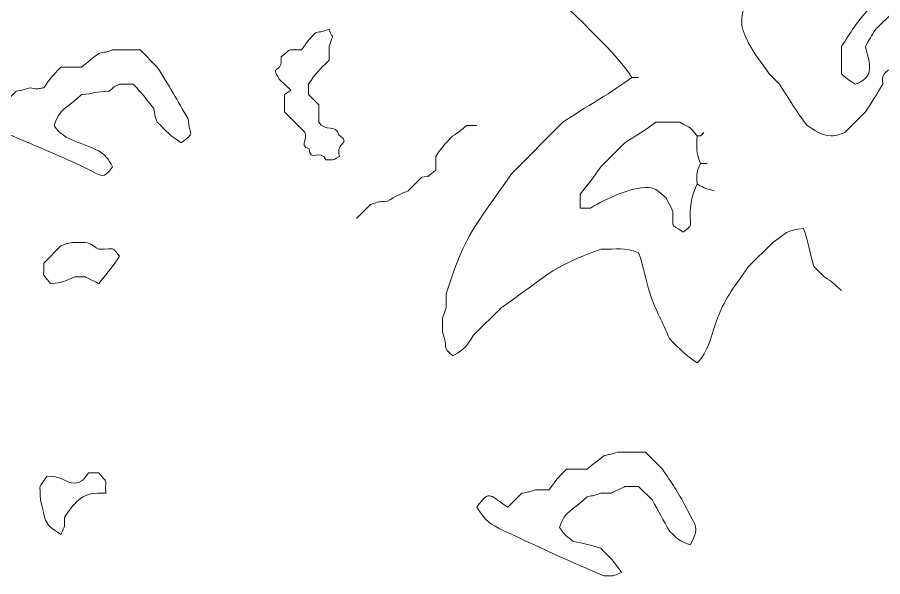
# Model space of a CAD drawing. Header units: centimetres. Extents: x -40.3 to 39, y -29.8 to 28.8.
# Drawn here: x 17.355 to 21.619, y -20.134 to -17.376 of the extents above; entities that cross this region are included whole.
import ezdxf

# ---------------------------------------------------------------- set-up
doc = ezdxf.new("R2010")
doc.units = ezdxf.units.CM
doc.header["$MEASUREMENT"] = 0
doc.layers.add('layer 1', color=7, linetype='Continuous')

msp = doc.modelspace()

# ---------------------------------------------------------------- linework, layer by layer
at = {"layer": 'layer 1', "color": 225, "lineweight": 0}
for points, knots in [([(20.41581, -17.67282), (20.41581, -17.67282), (20.38194, -17.6728), (20.38194, -17.6728), (20.38194, -17.6728), (20.29676, -17.53362), (20.00605, -17.27998), (19.87372, -17.14764), (19.87372, -17.14764), (19.87172, -17.14663), (19.82579, -17.11558), (19.8229, -17.11377), (19.8229, -17.11377), (19.8229, -17.11377), (19.75514, -17.04598), (19.75514, -17.04598), (19.75514, -17.04598), (19.71386, -17.01838), (19.71013, -17.01484), (19.67045, -16.97826), (19.67045, -16.97826), (19.64264, -16.96686), (19.61364, -16.95557), (19.58574, -16.94437), (19.58574, -16.94437), (19.58574, -16.94437), (19.53492, -16.94437), (19.53492, -16.94437), (19.53492, -16.94437), (19.53392, -16.94477), (19.48695, -16.96027), (19.48411, -16.96129), (19.48411, -16.96129), (19.48411, -16.96129), (19.39942, -16.96131), (19.39942, -16.96131), (19.39942, -16.96131), (19.39942, -16.96131), (19.36555, -16.96131), (19.36555, -16.96131), (19.36555, -16.96131), (19.31123, -16.96129), (19.28628, -16.92983), (19.24694, -16.89355), (19.24694, -16.89355), (19.24694, -16.89355), (19.24694, -16.72415), (19.24694, -16.72415), (19.24694, -16.72415), (19.29345, -16.58075), (19.30047, -16.48347), (19.36958, -16.33447), (19.36958, -16.33447), (19.43002, -16.20417), (19.51578, -16.05336), (19.56884, -15.92789), (19.56884, -15.92789), (19.61511, -15.87776), (19.63767, -15.84324), (19.6874, -15.79238), (19.6874, -15.79238), (19.67109, -15.75254), (19.6668, -15.73166), (19.65355, -15.69075), (19.65355, -15.69075), (19.65355, -15.69075), (19.65355, -15.63993), (19.65355, -15.63993), (19.65355, -15.63993), (19.65314, -15.63893), (19.63763, -15.59195), (19.6366, -15.58911), (19.6366, -15.58911), (19.6366, -15.58911), (19.6366, -15.53828), (19.6366, -15.53828), (19.6366, -15.53828), (19.6366, -15.48099), (19.64883, -15.4811), (19.65355, -15.41969), (19.65355, -15.41969), (19.6709, -15.3903), (19.68682, -15.36429), (19.70437, -15.33498), (19.70437, -15.33498), (19.75158, -15.29138), (19.82769, -15.23335), (19.89071, -15.23335), (19.89071, -15.23335), (19.89071, -15.23335), (20.04318, -15.23335), (20.04318, -15.23335), (20.04318, -15.23335), (20.10677, -15.23333), (20.15929, -15.25937), (20.2126, -15.28417), (20.2126, -15.28417), (20.45436, -15.08809), (20.57424, -15.09908), (20.83942, -15.01311), (20.83942, -15.01311), (20.83942, -15.01311), (20.90717, -15.01309), (20.90717, -15.01309), (20.90717, -15.01309), (20.90717, -15.01309), (21.07659, -15.01309), (21.07659, -15.01309), (21.07659, -15.01309), (21.14397, -15.01311), (21.23634, -15.05663), (21.29682, -15.08088), (21.29682, -15.08088), (21.29682, -15.08088), (21.38151, -15.16554), (21.38151, -15.16554), (21.38151, -15.16554), (21.36653, -15.2072), (21.37206, -15.19461), (21.36457, -15.23331), (21.36457, -15.23331), (21.36497, -15.23431), (21.38049, -15.28129), (21.38151, -15.28412), (21.38151, -15.28412), (21.38151, -15.28412), (21.38151, -15.4366), (21.38151, -15.4366), (21.38151, -15.4366), (21.41114, -15.52227), (21.37808, -15.48993), (21.44928, -15.53825)], [0, 0, 0, 0, 0.0294118, 0.0294118, 0.0294118, 0.0294118, 0.0588235, 0.0588235, 0.0588235, 0.0588235, 0.0882353, 0.0882353, 0.0882353, 0.0882353, 0.1176471, 0.1176471, 0.1176471, 0.1176471, 0.1470588, 0.1470588, 0.1470588, 0.1470588, 0.1764706, 0.1764706, 0.1764706, 0.1764706, 0.2058824, 0.2058824, 0.2058824, 0.2058824, 0.2352941, 0.2352941, 0.2352941, 0.2352941, 0.2647059, 0.2647059, 0.2647059, 0.2647059, 0.2941176, 0.2941176, 0.2941176, 0.2941176, 0.3235294, 0.3235294, 0.3235294, 0.3235294, 0.3529412, 0.3529412, 0.3529412, 0.3529412, 0.3823529, 0.3823529, 0.3823529, 0.3823529, 0.4117647, 0.4117647, 0.4117647, 0.4117647, 0.4411765, 0.4411765, 0.4411765, 0.4411765, 0.4705882, 0.4705882, 0.4705882, 0.4705882, 0.5, 0.5, 0.5, 0.5, 0.5294118, 0.5294118, 0.5294118, 0.5294118, 0.5588235, 0.5588235, 0.5588235, 0.5588235, 0.5882353, 0.5882353, 0.5882353, 0.5882353, 0.6176471, 0.6176471, 0.6176471, 0.6176471, 0.6470588, 0.6470588, 0.6470588, 0.6470588, 0.6764706, 0.6764706, 0.6764706, 0.6764706, 0.7058824, 0.7058824, 0.7058824, 0.7058824, 0.7352941, 0.7352941, 0.7352941, 0.7352941, 0.7647059, 0.7647059, 0.7647059, 0.7647059, 0.7941176, 0.7941176, 0.7941176, 0.7941176, 0.8235294, 0.8235294, 0.8235294, 0.8235294, 0.8529412, 0.8529412, 0.8529412, 0.8529412, 0.8823529, 0.8823529, 0.8823529, 0.8823529, 0.9117647, 0.9117647, 0.9117647, 0.9117647, 0.9411765, 0.9411765, 0.9411765, 0.9411765, 1, 1, 1, 1]), ([(21.40636, -17.18857), (21.42283, -17.13882), (21.42823, -17.15037), (21.43235, -17.09682), (21.43235, -17.09682), (21.34976, -17.06476), (21.3463, -17.08491), (21.26293, -17.11377), (21.26293, -17.11377), (21.22774, -17.07855), (21.23226, -17.09133), (21.21211, -17.07987), (21.21211, -17.07987), (21.21211, -17.07987), (21.14437, -17.07989), (21.14437, -17.07989), (21.14437, -17.07989), (21.11392, -17.10397), (21.10758, -17.11001), (21.07661, -17.13069), (21.07661, -17.13069), (21.07661, -17.13069), (20.99192, -17.2154), (20.99192, -17.2154), (20.99192, -17.2154), (20.97137, -17.24744), (20.96584, -17.25247), (20.9411, -17.28316), (20.9411, -17.28316), (20.93639, -17.34457), (20.92416, -17.34446), (20.92416, -17.40175), (20.92416, -17.40175), (20.92416, -17.44223), (20.94266, -17.47038), (20.95801, -17.50338), (20.95801, -17.50338), (20.99019, -17.56353), (21.02171, -17.59964), (21.05966, -17.65585), (21.05966, -17.65585), (21.05966, -17.65585), (21.11048, -17.70665), (21.11048, -17.70665), (21.11048, -17.70665), (21.15349, -17.77241), (21.19801, -17.84911), (21.24603, -17.90996), (21.24603, -17.90996), (21.28396, -17.93267), (21.31706, -17.96076), (21.36461, -17.96078), (21.36461, -17.96078), (21.39411, -17.96078), (21.4071, -17.9522), (21.43237, -17.94383), (21.43237, -17.94383), (21.43237, -17.94383), (21.53401, -17.8422), (21.53401, -17.8422), (21.53401, -17.8422), (21.56466, -17.79531), (21.59038, -17.75397), (21.6187, -17.70663), (21.6187, -17.70663), (21.61163, -17.65451), (21.62896, -17.64902), (21.66939, -17.62194), (21.66939, -17.62194), (21.70558, -17.5317), (21.75258, -17.44859), (21.77102, -17.35091), (21.77102, -17.35091), (21.70219, -17.32568), (21.74535, -17.32628), (21.66939, -17.35089), (21.66939, -17.35089), (21.66939, -17.35089), (21.5847, -17.43562), (21.5847, -17.43562), (21.5847, -17.43562), (21.56423, -17.46622), (21.55078, -17.48872), (21.53388, -17.52031), (21.53388, -17.52031), (21.56587, -17.63908), (21.56677, -17.67259), (21.48317, -17.70663), (21.48317, -17.70663), (21.45111, -17.68614), (21.44612, -17.68057), (21.41543, -17.65583), (21.41543, -17.65583), (21.41543, -17.65583), (21.41543, -17.52031), (21.41543, -17.52031), (21.41543, -17.52031), (21.45969, -17.45265), (21.49309, -17.39662), (21.55098, -17.33396), (21.55098, -17.33396), (21.55098, -17.33396), (21.55098, -17.28314), (21.55098, -17.28314), (21.55098, -17.28314), (21.58436, -17.27668), (21.60228, -17.27264), (21.63566, -17.26618)], [0, 0, 0, 0, 0.0357143, 0.0357143, 0.0357143, 0.0357143, 0.0714286, 0.0714286, 0.0714286, 0.0714286, 0.1071429, 0.1071429, 0.1071429, 0.1071429, 0.1428571, 0.1428571, 0.1428571, 0.1428571, 0.1785714, 0.1785714, 0.1785714, 0.1785714, 0.2142857, 0.2142857, 0.2142857, 0.2142857, 0.25, 0.25, 0.25, 0.25, 0.2857143, 0.2857143, 0.2857143, 0.2857143, 0.3214286, 0.3214286, 0.3214286, 0.3214286, 0.3571429, 0.3571429, 0.3571429, 0.3571429, 0.3928571, 0.3928571, 0.3928571, 0.3928571, 0.4285714, 0.4285714, 0.4285714, 0.4285714, 0.4642857, 0.4642857, 0.4642857, 0.4642857, 0.5, 0.5, 0.5, 0.5, 0.5357143, 0.5357143, 0.5357143, 0.5357143, 0.5714286, 0.5714286, 0.5714286, 0.5714286, 0.6071429, 0.6071429, 0.6071429, 0.6071429, 0.6428571, 0.6428571, 0.6428571, 0.6428571, 0.6785714, 0.6785714, 0.6785714, 0.6785714, 0.7142857, 0.7142857, 0.7142857, 0.7142857, 0.75, 0.75, 0.75, 0.75, 0.7857143, 0.7857143, 0.7857143, 0.7857143, 0.8214286, 0.8214286, 0.8214286, 0.8214286, 0.8571429, 0.8571429, 0.8571429, 0.8571429, 0.8928571, 0.8928571, 0.8928571, 0.8928571, 0.9285714, 0.9285714, 0.9285714, 0.9285714, 1, 1, 1, 1]), ([(18.70163, -17.7357), (18.70163, -17.7357), (18.70022, -17.73679), (18.70022, -17.73679), (18.70022, -17.73679), (18.70022, -17.73679), (18.67079, -17.75751), (18.67079, -17.75751), (18.67079, -17.75751), (18.67079, -17.75751), (18.67081, -17.84222), (18.67081, -17.84222), (18.67081, -17.84222), (18.67081, -17.84222), (18.7555, -17.92689), (18.7555, -17.92689), (18.7555, -17.92689), (18.80863, -17.96161), (18.73198, -18.0088), (18.79292, -18.025), (18.79292, -18.025), (18.79292, -18.09462), (18.85161, -18.02142), (18.87408, -18.07936), (18.87408, -18.07936), (18.93952, -18.07936), (18.90734, -18.07612), (18.94185, -18.06244), (18.94185, -18.06244), (18.91986, -17.98752), (19.00513, -18.0024), (18.93835, -17.95626), (18.93835, -17.95626), (18.92657, -17.90032), (18.87026, -17.94398), (18.84023, -17.89306), (18.84023, -17.89306), (18.84023, -17.89306), (18.84023, -17.80835), (18.84023, -17.80835), (18.84023, -17.80835), (18.84023, -17.80835), (18.78942, -17.75751), (18.78942, -17.75751), (18.78942, -17.75751), (18.78942, -17.75751), (18.78942, -17.70669), (18.78942, -17.70669), (18.78942, -17.70669), (18.82431, -17.64964), (18.84132, -17.63786), (18.89105, -17.58813), (18.89105, -17.58813), (18.89105, -17.58813), (18.89105, -17.52037), (18.89105, -17.52037), (18.89105, -17.52037), (18.91617, -17.43728), (18.91218, -17.50204), (18.89105, -17.43568), (18.89105, -17.43568), (18.85242, -17.44849), (18.85968, -17.44497), (18.82327, -17.45258), (18.82327, -17.45258), (18.78668, -17.49228), (18.78314, -17.49602), (18.75555, -17.53729), (18.75555, -17.53729), (18.66456, -17.53928), (18.71907, -17.52475), (18.65391, -17.57117), (18.65391, -17.57117), (18.66307, -17.66429), (18.59596, -17.60083), (18.64563, -17.68198), (18.64563, -17.68198), (18.64563, -17.68198), (18.70163, -17.7357), (18.70163, -17.7357)], [0, 0, 0, 0, 0.047619, 0.047619, 0.047619, 0.047619, 0.0952381, 0.0952381, 0.0952381, 0.0952381, 0.1428571, 0.1428571, 0.1428571, 0.1428571, 0.1904762, 0.1904762, 0.1904762, 0.1904762, 0.2380952, 0.2380952, 0.2380952, 0.2380952, 0.2857143, 0.2857143, 0.2857143, 0.2857143, 0.3333333, 0.3333333, 0.3333333, 0.3333333, 0.3809524, 0.3809524, 0.3809524, 0.3809524, 0.4285714, 0.4285714, 0.4285714, 0.4285714, 0.4761905, 0.4761905, 0.4761905, 0.4761905, 0.5238095, 0.5238095, 0.5238095, 0.5238095, 0.5714286, 0.5714286, 0.5714286, 0.5714286, 0.6190476, 0.6190476, 0.6190476, 0.6190476, 0.6666667, 0.6666667, 0.6666667, 0.6666667, 0.7142857, 0.7142857, 0.7142857, 0.7142857, 0.7619048, 0.7619048, 0.7619048, 0.7619048, 0.8095238, 0.8095238, 0.8095238, 0.8095238, 0.8571429, 0.8571429, 0.8571429, 0.8571429, 0.9047619, 0.9047619, 0.9047619, 0.9047619, 1, 1, 1, 1]), ([(18.1626, -17.99472), (18.10553, -17.95978), (18.09374, -17.94279), (18.04402, -17.89308), (18.04402, -17.89308), (18.02903, -17.85142), (18.03456, -17.86403), (18.02707, -17.82532), (18.02707, -17.82532), (17.98919, -17.7786), (17.97068, -17.75301), (17.92543, -17.70671), (17.92543, -17.70671), (17.92543, -17.70671), (17.85767, -17.70671), (17.85767, -17.70671), (17.85767, -17.70671), (17.81622, -17.7256), (17.84119, -17.71346), (17.80685, -17.74059), (17.80685, -17.74059), (17.73988, -17.74199), (17.7338, -17.75275), (17.67133, -17.75751), (17.67133, -17.75751), (17.601, -17.8263), (17.55987, -17.82626), (17.5358, -17.91001), (17.5358, -17.91001), (17.59071, -17.99288), (17.67594, -17.98744), (17.77296, -18.04553), (17.77296, -18.04553), (17.81268, -18.08525), (17.80015, -18.07415), (17.82378, -18.1133), (17.82378, -18.1133), (17.77689, -18.17647), (17.77774, -18.16226), (17.68825, -18.11799), (17.68825, -18.11799), (17.62601, -18.08719), (17.58049, -18.06903), (17.51883, -18.04135), (17.51883, -18.04135), (17.40919, -17.99211), (17.29925, -17.95431), (17.19694, -17.89306), (17.19694, -17.89306), (17.15389, -17.85001), (17.15779, -17.85513), (17.12919, -17.80833), (17.12919, -17.80833), (17.19305, -17.71421), (17.19655, -17.75813), (17.28167, -17.80835), (17.28167, -17.80835), (17.28167, -17.80835), (17.34941, -17.74059), (17.34941, -17.74059), (17.34941, -17.74059), (17.3858, -17.73295), (17.37856, -17.73645), (17.41717, -17.72366), (17.41717, -17.72366), (17.46718, -17.73414), (17.46823, -17.72466), (17.48494, -17.72364), (17.48494, -17.72364), (17.5171, -17.67607), (17.52604, -17.66655), (17.56963, -17.622), (17.56963, -17.622), (17.56963, -17.622), (17.67126, -17.62198), (17.67126, -17.62198), (17.67126, -17.62198), (17.70264, -17.59669), (17.72464, -17.57962), (17.75595, -17.55424), (17.75595, -17.55424), (17.79234, -17.54662), (17.7851, -17.55012), (17.82371, -17.53729), (17.82371, -17.53729), (17.82371, -17.53729), (17.95922, -17.53729), (17.95922, -17.53729), (17.95922, -17.53729), (17.95922, -17.53729), (18.04395, -17.622), (18.04395, -17.622), (18.04395, -17.622), (18.10307, -17.71241), (18.1433, -17.78743), (18.1964, -17.87611), (18.1964, -17.87611), (18.20153, -17.9691), (18.23567, -17.93801), (18.1626, -17.99472)], [0, 0, 0, 0, 0.0384615, 0.0384615, 0.0384615, 0.0384615, 0.0769231, 0.0769231, 0.0769231, 0.0769231, 0.1153846, 0.1153846, 0.1153846, 0.1153846, 0.1538462, 0.1538462, 0.1538462, 0.1538462, 0.1923077, 0.1923077, 0.1923077, 0.1923077, 0.2307692, 0.2307692, 0.2307692, 0.2307692, 0.2692308, 0.2692308, 0.2692308, 0.2692308, 0.3076923, 0.3076923, 0.3076923, 0.3076923, 0.3461538, 0.3461538, 0.3461538, 0.3461538, 0.3846154, 0.3846154, 0.3846154, 0.3846154, 0.4230769, 0.4230769, 0.4230769, 0.4230769, 0.4615385, 0.4615385, 0.4615385, 0.4615385, 0.5, 0.5, 0.5, 0.5, 0.5384615, 0.5384615, 0.5384615, 0.5384615, 0.5769231, 0.5769231, 0.5769231, 0.5769231, 0.6153846, 0.6153846, 0.6153846, 0.6153846, 0.6538462, 0.6538462, 0.6538462, 0.6538462, 0.6923077, 0.6923077, 0.6923077, 0.6923077, 0.7307692, 0.7307692, 0.7307692, 0.7307692, 0.7692308, 0.7692308, 0.7692308, 0.7692308, 0.8076923, 0.8076923, 0.8076923, 0.8076923, 0.8461538, 0.8461538, 0.8461538, 0.8461538, 0.8846154, 0.8846154, 0.8846154, 0.8846154, 0.9230769, 0.9230769, 0.9230769, 0.9230769, 1, 1, 1, 1]), ([(20.38198, -17.6728), (20.30073, -17.73694), (20.14296, -17.82562), (20.04312, -17.89304), (20.04312, -17.89304), (20.04312, -17.89304), (19.78903, -18.14717), (19.78903, -18.14717), (19.78903, -18.14717), (19.60644, -18.41735), (19.56909, -18.42571), (19.46716, -18.74007), (19.46716, -18.74007), (19.46716, -18.74007), (19.46716, -18.80784), (19.46716, -18.80784), (19.46716, -18.80784), (19.46676, -18.80884), (19.45124, -18.85584), (19.45021, -18.85866), (19.45021, -18.85866), (19.45021, -18.85866), (19.45021, -18.9264), (19.45021, -18.9264), (19.45021, -18.9264), (19.47852, -19.01371), (19.4443, -18.99627), (19.50103, -19.045), (19.50103, -19.045), (19.56909, -19.00334), (19.55958, -19.00714), (19.60267, -18.94334), (19.60267, -18.94334), (19.60267, -18.94334), (19.73817, -18.80782), (19.73817, -18.80782), (19.73817, -18.80782), (19.95203, -18.66333), (19.97702, -18.60719), (20.22949, -18.51984), (20.22949, -18.51984), (20.30794, -18.51984), (20.34662, -18.50989), (20.41583, -18.53676), (20.41583, -18.53676), (20.44106, -18.60177), (20.4496, -18.67182), (20.47226, -18.74007), (20.47226, -18.74007), (20.50009, -18.82391), (20.53676, -18.88164), (20.56831, -18.96029), (20.56831, -18.96029), (20.62115, -19.01311), (20.64305, -19.04171), (20.70383, -19.07887), (20.70383, -19.07887), (20.75849, -19.03333), (20.77823, -18.93163), (20.80498, -18.85868), (20.80498, -18.85868), (20.84474, -18.75017), (20.89404, -18.6991), (20.95792, -18.60457), (20.95792, -18.60457), (20.95792, -18.60457), (21.07652, -18.48597), (21.07652, -18.48597), (21.07652, -18.48597), (21.14723, -18.43972), (21.14102, -18.42499), (21.229, -18.4182), (21.229, -18.4182), (21.25226, -18.47815), (21.25933, -18.54141), (21.27981, -18.60459), (21.27981, -18.60459), (21.27981, -18.60459), (21.33061, -18.65541), (21.33061, -18.65541), (21.33061, -18.65541), (21.37191, -18.683), (21.37564, -18.68655), (21.41532, -18.72315)], [0, 0, 0, 0, 0.0454545, 0.0454545, 0.0454545, 0.0454545, 0.0909091, 0.0909091, 0.0909091, 0.0909091, 0.1363636, 0.1363636, 0.1363636, 0.1363636, 0.1818182, 0.1818182, 0.1818182, 0.1818182, 0.2272727, 0.2272727, 0.2272727, 0.2272727, 0.2727273, 0.2727273, 0.2727273, 0.2727273, 0.3181818, 0.3181818, 0.3181818, 0.3181818, 0.3636364, 0.3636364, 0.3636364, 0.3636364, 0.4090909, 0.4090909, 0.4090909, 0.4090909, 0.4545455, 0.4545455, 0.4545455, 0.4545455, 0.5, 0.5, 0.5, 0.5, 0.5454545, 0.5454545, 0.5454545, 0.5454545, 0.5909091, 0.5909091, 0.5909091, 0.5909091, 0.6363636, 0.6363636, 0.6363636, 0.6363636, 0.6818182, 0.6818182, 0.6818182, 0.6818182, 0.7272727, 0.7272727, 0.7272727, 0.7272727, 0.7727273, 0.7727273, 0.7727273, 0.7727273, 0.8181818, 0.8181818, 0.8181818, 0.8181818, 0.8636364, 0.8636364, 0.8636364, 0.8636364, 0.9090909, 0.9090909, 0.9090909, 0.9090909, 1, 1, 1, 1]), ([(20.70373, -18.19801), (20.68251, -18.24974), (20.67442, -18.27384), (20.66986, -18.33353), (20.66986, -18.33353), (20.66983, -18.42236), (20.6858, -18.39238), (20.63598, -18.43517), (20.63598, -18.43517), (20.56707, -18.38843), (20.58715, -18.42473), (20.58517, -18.33353), (20.58517, -18.33353), (20.58316, -18.32905), (20.55322, -18.27027), (20.55127, -18.26579), (20.55127, -18.26579), (20.52763, -18.24669), (20.49879, -18.21495), (20.46659, -18.21495), (20.46659, -18.21495), (20.37123, -18.21495), (20.25619, -18.27015), (20.17861, -18.31661), (20.17861, -18.31661), (20.17861, -18.31661), (20.12779, -18.31659), (20.12779, -18.31659), (20.12779, -18.31659), (20.12779, -18.31659), (20.12779, -18.24885), (20.12779, -18.24885), (20.12779, -18.24885), (20.1646, -18.20345), (20.19756, -18.16047), (20.22942, -18.11332), (20.22942, -18.11332), (20.22942, -18.11332), (20.348, -17.99472), (20.348, -17.99472), (20.348, -17.99472), (20.40166, -17.95961), (20.44953, -17.93331), (20.50048, -17.89308), (20.50048, -17.89308), (20.50048, -17.89308), (20.61908, -17.89308), (20.61908, -17.89308), (20.61908, -17.89308), (20.67767, -17.92815), (20.66599, -17.9121), (20.70375, -17.96084)], [0, 0, 0, 0, 0.0714286, 0.0714286, 0.0714286, 0.0714286, 0.1428571, 0.1428571, 0.1428571, 0.1428571, 0.2142857, 0.2142857, 0.2142857, 0.2142857, 0.2857143, 0.2857143, 0.2857143, 0.2857143, 0.3571429, 0.3571429, 0.3571429, 0.3571429, 0.4285714, 0.4285714, 0.4285714, 0.4285714, 0.5, 0.5, 0.5, 0.5, 0.5714286, 0.5714286, 0.5714286, 0.5714286, 0.6428571, 0.6428571, 0.6428571, 0.6428571, 0.7142857, 0.7142857, 0.7142857, 0.7142857, 0.7857143, 0.7857143, 0.7857143, 0.7857143, 0.8571429, 0.8571429, 0.8571429, 0.8571429, 1, 1, 1, 1]), ([(19.02658, -18.36736), (19.02658, -18.36736), (19.09434, -18.29964), (19.09434, -18.29964), (19.09434, -18.29964), (19.14407, -18.28317), (19.12548, -18.28679), (19.17901, -18.28267), (19.17901, -18.28267), (19.22153, -18.25723), (19.23518, -18.25013), (19.28067, -18.23188), (19.28067, -18.23188), (19.28067, -18.23188), (19.34843, -18.16409), (19.34843, -18.16409), (19.34843, -18.16409), (19.41647, -18.14986), (19.34568, -18.18159), (19.41619, -18.13024), (19.41619, -18.13024), (19.41619, -18.13024), (19.41619, -18.06248), (19.41619, -18.06248), (19.41619, -18.06248), (19.44836, -18.01486), (19.4573, -18.00541), (19.50088, -17.96082), (19.50088, -17.96082), (19.53294, -17.94033), (19.53796, -17.93476), (19.56865, -17.91001), (19.56865, -17.91001), (19.56865, -17.91001), (19.61946, -17.91003), (19.61946, -17.91003)], [0, 0, 0, 0, 0.1, 0.1, 0.1, 0.1, 0.2, 0.2, 0.2, 0.2, 0.3, 0.3, 0.3, 0.3, 0.4, 0.4, 0.4, 0.4, 0.5, 0.5, 0.5, 0.5, 0.6, 0.6, 0.6, 0.6, 0.7, 0.7, 0.7, 0.7, 0.8, 0.8, 0.8, 0.8, 1, 1, 1, 1]), ([(20.72074, -18.09635), (20.69557, -18.03149), (20.70379, -18.03416), (20.70377, -17.9608), (20.70377, -17.9608), (20.72872, -17.9608), (20.71672, -17.96479), (20.73766, -17.94388)], [0, 0, 0, 0, 0.3333333, 0.3333333, 0.3333333, 0.3333333, 1, 1, 1, 1]), ([(20.75454, -18.09633), (20.75454, -18.09633), (20.72067, -18.09635), (20.72067, -18.09635), (20.72067, -18.09635), (20.69813, -18.15428), (20.70373, -18.12834), (20.70373, -18.19799), (20.70373, -18.19799), (20.75422, -18.22445), (20.73749, -18.21801), (20.78844, -18.23184)], [0, 0, 0, 0, 0.25, 0.25, 0.25, 0.25, 0.5, 0.5, 0.5, 0.5, 1, 1, 1, 1]), ([(17.75601, -18.68926), (17.74521, -18.68311), (17.69999, -18.66155), (17.68827, -18.65539), (17.68827, -18.65539), (17.68827, -18.65539), (17.63745, -18.65541), (17.63745, -18.65541), (17.63745, -18.65541), (17.57767, -18.67935), (17.58691, -18.68405), (17.51885, -18.68928), (17.51885, -18.68928), (17.47243, -18.62412), (17.48694, -18.67861), (17.48498, -18.58764), (17.48498, -18.58764), (17.48498, -18.58764), (17.56967, -18.50293), (17.56967, -18.50293), (17.56967, -18.50293), (17.59441, -18.49403), (17.6083, -18.48601), (17.63743, -18.48601), (17.63743, -18.48601), (17.63743, -18.48601), (17.6713, -18.48601), (17.6713, -18.48601), (17.6713, -18.48601), (17.72061, -18.48601), (17.71736, -18.49758), (17.75599, -18.51986), (17.75599, -18.51986), (17.84482, -18.51988), (17.81484, -18.50394), (17.85763, -18.55375), (17.85763, -18.55375), (17.82867, -18.60105), (17.79221, -18.64461), (17.75601, -18.68926)], [0, 0, 0, 0, 0.0909091, 0.0909091, 0.0909091, 0.0909091, 0.1818182, 0.1818182, 0.1818182, 0.1818182, 0.2727273, 0.2727273, 0.2727273, 0.2727273, 0.3636364, 0.3636364, 0.3636364, 0.3636364, 0.4545455, 0.4545455, 0.4545455, 0.4545455, 0.5454545, 0.5454545, 0.5454545, 0.5454545, 0.6363636, 0.6363636, 0.6363636, 0.6363636, 0.7272727, 0.7272727, 0.7272727, 0.7272727, 0.8181818, 0.8181818, 0.8181818, 0.8181818, 1, 1, 1, 1]), ([(20.66992, -19.97679), (20.60171, -19.94791), (20.6274, -19.96358), (20.56828, -19.90903), (20.56828, -19.90903), (20.53683, -19.85648), (20.51503, -19.80908), (20.4836, -19.75653), (20.4836, -19.75653), (20.4836, -19.75653), (20.41583, -19.68879), (20.41583, -19.68879), (20.41583, -19.68879), (20.41583, -19.68879), (20.34807, -19.68877), (20.34807, -19.68877), (20.34807, -19.68877), (20.33727, -19.69496), (20.29204, -19.71651), (20.28033, -19.72268), (20.28033, -19.72268), (20.28033, -19.72268), (20.22951, -19.72268), (20.22951, -19.72268), (20.22951, -19.72268), (20.18787, -19.73764), (20.20046, -19.73214), (20.16174, -19.73958), (20.16174, -19.73958), (20.09142, -19.80837), (20.05029, -19.80833), (20.02622, -19.89206), (20.02622, -19.89206), (20.05687, -19.9331), (20.04656, -19.92053), (20.09394, -19.95984), (20.09394, -19.95984), (20.14232, -19.96898), (20.18375, -19.97888), (20.22951, -19.99371), (20.22951, -19.99371), (20.27819, -20.04242), (20.29514, -20.05907), (20.33114, -20.11232), (20.33114, -20.11232), (20.27702, -20.13377), (20.31497, -20.12777), (20.24641, -20.12924), (20.24641, -20.12924), (20.09285, -20.06765), (19.90723, -19.97976), (19.75516, -19.90903), (19.75516, -19.90903), (19.67899, -19.86826), (19.66702, -19.8679), (19.61963, -19.79042), (19.61963, -19.79042), (19.68349, -19.69628), (19.68699, -19.7402), (19.77211, -19.79042), (19.77211, -19.79042), (19.77211, -19.79042), (19.83985, -19.72266), (19.83985, -19.72266), (19.83985, -19.72266), (19.87624, -19.71502), (19.86901, -19.71852), (19.90761, -19.70573), (19.90761, -19.70573), (19.90761, -19.70573), (19.97538, -19.70571), (19.97538, -19.70571), (19.97538, -19.70571), (20.00754, -19.65814), (20.01648, -19.64864), (20.06007, -19.60408), (20.06007, -19.60408), (20.06007, -19.60408), (20.1617, -19.60406), (20.1617, -19.60406), (20.1617, -19.60406), (20.19308, -19.57877), (20.21508, -19.56169), (20.24639, -19.53631), (20.24639, -19.53631), (20.28278, -19.52867), (20.27555, -19.5322), (20.31415, -19.51937), (20.31415, -19.51937), (20.31415, -19.51937), (20.44966, -19.51939), (20.44966, -19.51939), (20.44966, -19.51939), (20.44966, -19.51939), (20.53439, -19.60408), (20.53439, -19.60408), (20.53439, -19.60408), (20.5781, -19.6709), (20.61219, -19.71792), (20.64847, -19.7904), (20.64847, -19.7904), (20.70016, -19.89372), (20.7182, -19.88773), (20.66992, -19.97679)], [0, 0, 0, 0, 0.037037, 0.037037, 0.037037, 0.037037, 0.0740741, 0.0740741, 0.0740741, 0.0740741, 0.1111111, 0.1111111, 0.1111111, 0.1111111, 0.1481481, 0.1481481, 0.1481481, 0.1481481, 0.1851852, 0.1851852, 0.1851852, 0.1851852, 0.2222222, 0.2222222, 0.2222222, 0.2222222, 0.2592593, 0.2592593, 0.2592593, 0.2592593, 0.2962963, 0.2962963, 0.2962963, 0.2962963, 0.3333333, 0.3333333, 0.3333333, 0.3333333, 0.3703704, 0.3703704, 0.3703704, 0.3703704, 0.4074074, 0.4074074, 0.4074074, 0.4074074, 0.4444444, 0.4444444, 0.4444444, 0.4444444, 0.4814815, 0.4814815, 0.4814815, 0.4814815, 0.5185185, 0.5185185, 0.5185185, 0.5185185, 0.5555556, 0.5555556, 0.5555556, 0.5555556, 0.5925926, 0.5925926, 0.5925926, 0.5925926, 0.6296296, 0.6296296, 0.6296296, 0.6296296, 0.6666667, 0.6666667, 0.6666667, 0.6666667, 0.7037037, 0.7037037, 0.7037037, 0.7037037, 0.7407407, 0.7407407, 0.7407407, 0.7407407, 0.7777778, 0.7777778, 0.7777778, 0.7777778, 0.8148148, 0.8148148, 0.8148148, 0.8148148, 0.8518519, 0.8518519, 0.8518519, 0.8518519, 0.8888889, 0.8888889, 0.8888889, 0.8888889, 0.9259259, 0.9259259, 0.9259259, 0.9259259, 1, 1, 1, 1]), ([(17.7053, -19.62105), (17.7053, -19.62105), (17.75612, -19.62102), (17.75612, -19.62102), (17.75612, -19.62102), (17.80254, -19.68618), (17.78803, -19.6317), (17.79001, -19.72266), (17.79001, -19.72266), (17.67094, -19.71419), (17.6464, -19.75896), (17.58666, -19.84124), (17.58666, -19.84124), (17.58525, -19.90979), (17.59118, -19.87185), (17.56971, -19.92595), (17.56971, -19.92595), (17.47151, -19.86453), (17.49977, -19.85435), (17.46808, -19.75653), (17.46808, -19.75653), (17.46808, -19.66523), (17.45401, -19.70526), (17.50195, -19.63793), (17.50195, -19.63793), (17.56999, -19.6432), (17.56075, -19.64785), (17.62055, -19.67182), (17.62055, -19.67182), (17.6783, -19.67784), (17.69115, -19.64017), (17.7053, -19.62105)], [0, 0, 0, 0, 0.1111111, 0.1111111, 0.1111111, 0.1111111, 0.2222222, 0.2222222, 0.2222222, 0.2222222, 0.3333333, 0.3333333, 0.3333333, 0.3333333, 0.4444444, 0.4444444, 0.4444444, 0.4444444, 0.5555556, 0.5555556, 0.5555556, 0.5555556, 0.6666667, 0.6666667, 0.6666667, 0.6666667, 0.7777778, 0.7777778, 0.7777778, 0.7777778, 1, 1, 1, 1])]:
    msp.add_open_spline(points, degree=3, knots=knots, dxfattribs=at)

doc.saveas('drawing.dxf')
